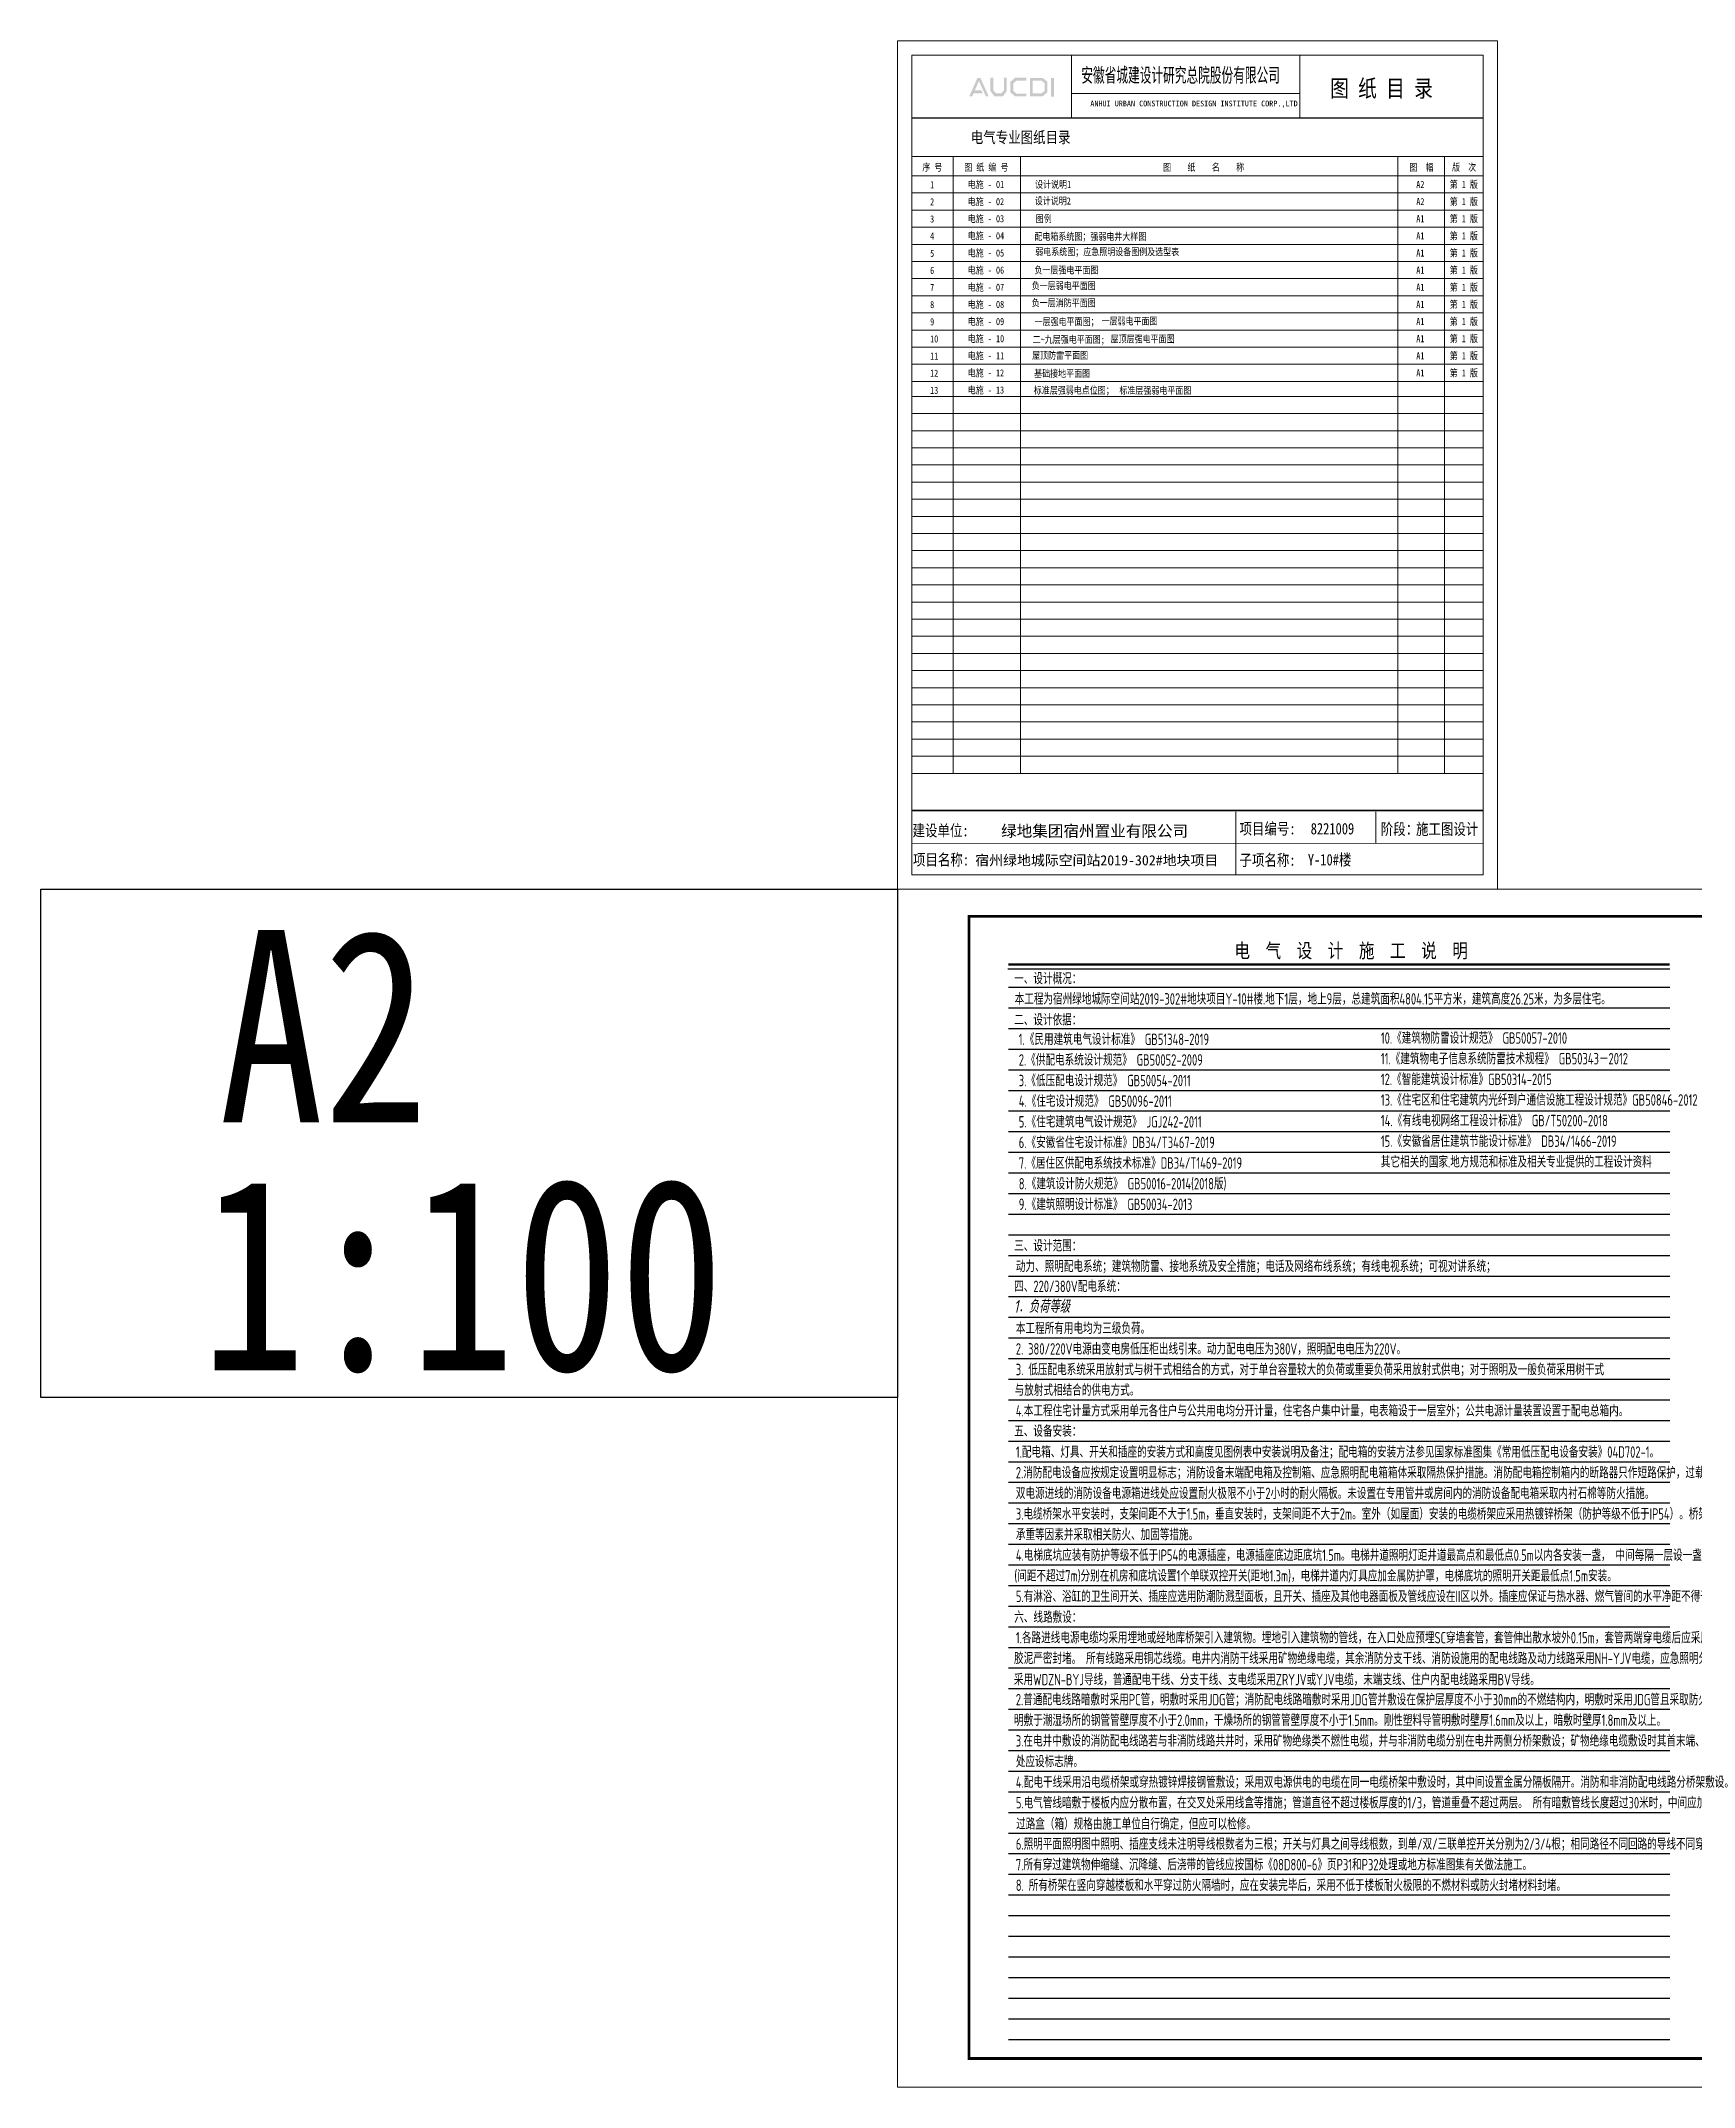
# Model space of a CAD drawing. Extents: x 3443499 to 7125205, y -1700016 to -264854.
# Drawn here: x 3477808 to 3535694, y -759270 to -687616 of the extents above; entities that cross this region are included whole.
import ezdxf
from ezdxf.enums import TextEntityAlignment as Align

# ---------------------------------------------------------------- set-up
doc = ezdxf.new("R2010")
doc.units = 0
doc.header["$LTSCALE"] = 1000
doc.header["$MEASUREMENT"] = 0
for name, color, linetype in [('DIM-照明', 7, 'CONTINUOUS'), ('TEL_TEXT', 7, 'CONTINUOUS'), ('text', 7, 'CONTINUOUS'), ('图签文字', 4, 'CONTINUOUS')]:
    doc.layers.add(name, color=color, linetype=linetype)
doc.layers.add('图框', color=147, linetype='CONTINUOUS', lineweight=20)
doc.layers.add('图签', color=147, linetype='CONTINUOUS', lineweight=18)
doc.styles.add('FFDI-TEXT', font='gbeitc.shx', dxfattribs={"width": 0.8, "height": 4.5, "bigfont": 'hztxt.shx'})
doc.styles.add('ICDA-STYLE2', font='simhei.ttf', dxfattribs={"width": 0.8})
doc.styles.add('TSSD_Dimension', font='Tssdeng.shx', dxfattribs={"width": 0.7, "bigfont": 'tssdchn.shx'})
doc.styles.add('宋体', font='', dxfattribs={"height": 4})
doc.styles.add('建筑图签-1', font='simhei.ttf', dxfattribs={"width": 0.7})
doc.styles.add('黑体', font='simhei.ttf')
doc.styles.get('宋体').set_extended_font_data('SimSun')

msp = doc.modelspace()

# ---------------------------------------------------------------- hatches: boundary and pattern name
at = {"layer": '图签文字'}
h = msp.add_hatch(color=4, dxfattribs=at)
h.paths.add_polyline_path([(3513177.7, -688910.8), (3513284.5, -688910.8), (3513284.5, -689565.5), (3513177.7, -689565.5)])
h.paths.add_polyline_path([(3512537.9, -689010), (3512537.9, -689457), (3512844.4, -689457), (3512949.9, -689366.4), (3512949.9, -689095.5), (3512847.6, -689010)], flags=16)
h.paths.add_polyline_path([(3512437.6, -688909.6), (3512437.6, -689557.4), (3512881.6, -689557.4), (3513050.3, -689412.5), (3513050.3, -689048.6), (3512884, -688909.6)])
h.paths.add_polyline_path([(3512316.1, -688906.5), (3512316.1, -689004.5), (3511970.1, -689004.5), (3511857.2, -689098.8), (3511857.2, -689370.6), (3511970.1, -689457.5), (3512318, -689457.5), (3512318, -689561.1), (3511923.8, -689561.1), (3511751.7, -689413.1), (3511751.7, -689048.9), (3511920.1, -688906.5)])
h.paths.add_polyline_path([(3511055.6, -688908), (3511158.1, -688908), (3511158.1, -689342), (3511255.1, -689453.8), (3511434, -689453.8), (3511531, -689342), (3511531, -688908), (3511627.9, -688908), (3511627.9, -689373.7), (3511488.1, -689558.1), (3511201, -689558.1), (3511055.6, -689371.8)])
h.paths.add_polyline_path([(3510603.6, -688909.1), (3510703, -688909.1), (3510993.7, -689558.8), (3510895.3, -689558.8), (3510656.1, -689019.8), (3510507.3, -689349.8), (3510738.1, -689349.8), (3510789.6, -689447.7), (3510465.7, -689447.7), (3510415.9, -689560.6), (3510311.3, -689560.6)])

# ---------------------------------------------------------------- linework, layer by layer
at = {"layer": 'TEL_TEXT', "color": 0}
for p, q in [((3511670, -720114.9), (3534840.5, -720114.9)), ((3511688.3, -720753.3), (3534840.5, -720753.3)), ((3511688.3, -720753.3), (3534840.5, -720753.3)), ((3511688.3, -721475.7), (3534840.5, -721475.7)), ((3511688.3, -722198.2), (3534840.5, -722198.2)), ((3511688.3, -722920.6), (3534840.5, -722920.6)), ((3511688.3, -723643.1), (3534840.5, -723643.1)), ((3511688.3, -724365.5), (3534840.5, -724365.5)), ((3511688.3, -725088), (3534840.5, -725088)), ((3511688.3, -725810.5), (3534840.5, -725810.5)), ((3511688.3, -726532.9), (3534840.5, -726532.9)), ((3511688.3, -727255.4), (3534840.5, -727255.4)), ((3511688.3, -727977.8), (3534840.5, -727977.8)), ((3511688.3, -728700.3), (3534840.5, -728700.3)), ((3511688.3, -729422.7), (3534840.5, -729422.7)), ((3511688.3, -730145.2), (3534840.5, -730145.2)), ((3511688.3, -730867.6), (3534840.5, -730867.6)), ((3511688.3, -731590.1), (3534840.5, -731590.1)), ((3511688.3, -732312.5), (3534840.5, -732312.5)), ((3511688.3, -733035), (3534840.5, -733035)), ((3511688.3, -733757.5), (3534840.5, -733757.5)), ((3511688.3, -734479.9), (3534840.5, -734479.9)), ((3511688.3, -735202.4), (3534840.5, -735202.4)), ((3511688.3, -735924.8), (3534840.5, -735924.8)), ((3511688.3, -736647.3), (3534840.5, -736647.3)), ((3511688.3, -737369.7), (3534840.5, -737369.7)), ((3511688.3, -738092.2), (3534840.5, -738092.2)), ((3511688.3, -738814.6), (3534840.5, -738814.6)), ((3511688.3, -739537.1), (3534840.5, -739537.1)), ((3511688.3, -740259.5), (3534840.5, -740259.5)), ((3511688.3, -740982), (3534840.5, -740982)), ((3511688.3, -741704.5), (3534840.5, -741704.5)), ((3511688.3, -742426.9), (3534840.5, -742426.9)), ((3511688.3, -743149.4), (3534840.5, -743149.4)), ((3511688.3, -743871.8), (3534840.5, -743871.8)), ((3511688.3, -744594.3), (3534840.5, -744594.3)), ((3511688.3, -745316.7), (3534840.5, -745316.7)), ((3511688.3, -746039.2), (3534840.5, -746039.2)), ((3511688.3, -746761.6), (3534840.5, -746761.6)), ((3511688.3, -747484.1), (3534840.5, -747484.1)), ((3511688.3, -748206.6), (3534840.5, -748206.6)), ((3511688.3, -748929), (3534840.5, -748929)), ((3511688.3, -749651.5), (3534840.5, -749651.5)), ((3511688.3, -750373.9), (3534840.5, -750373.9)), ((3511688.3, -751096.4), (3534840.5, -751096.4)), ((3511688.3, -751818.8), (3534840.5, -751818.8)), ((3511688.3, -752541.3), (3534840.5, -752541.3)), ((3511688.3, -753263.7), (3534840.5, -753263.7)), ((3511688.3, -753986.2), (3534840.5, -753986.2)), ((3511688.3, -754708.6), (3534840.5, -754708.6)), ((3511688.3, -755431.1), (3534840.5, -755431.1)), ((3511688.3, -756153.6), (3534840.5, -756153.6)), ((3511688.3, -756876), (3534840.5, -756876)), ((3511688.3, -757598.5), (3534840.5, -757598.5))]:
    msp.add_line(p, q, dxfattribs=at)
at = {"layer": 'TEL_TEXT', "color": 0, "const_width": 85}
msp.add_lwpolyline([(3534840.5, -719961.7), (3511684, -719961.7)], dxfattribs=at)
at = {"layer": 'text', "color": 2}
msp.add_lwpolyline([(3507806.7, -735124.4), (3477808.5, -735124.4), (3477808.5, -717316), (3507806.7, -717316)], close=True, dxfattribs=at)
at = {"layer": '图框'}
for p, q in [((3528306.7, -688116), (3508306.7, -688116)), ((3508306.7, -688116), (3508306.7, -716816)), ((3513899.9, -690316), (3513899.9, -688116)), ((3521890.7, -690316), (3521890.7, -688116)), ((3528306.7, -716816), (3528306.7, -688116)), ((3521869.6, -689454), (3513899.9, -689454)), ((3508306.7, -691666), (3508306.6, -715666)), ((3508306.7, -691666), (3528306.7, -691666)), ((3508306.7, -691666), (3508306.7, -711466)), ((3509750.8, -691666), (3509750.8, -713266)), ((3512108, -691666), (3512108, -713266)), ((3525318.2, -691666), (3525318.2, -713266)), ((3526952.5, -691666), (3526952.5, -713266)), ((3508306.7, -692341), (3528306.7, -692341.1)), ((3508306.7, -692341), (3528306.7, -692341.1)), ((3528306.7, -692341.1), (3508306.7, -692341)), ((3528306.7, -692341.1), (3508306.7, -692341)), ((3528306.7, -692941.1), (3508306.7, -692941)), ((3528306.7, -693541.1), (3508306.7, -693541)), ((3508306.7, -693541), (3528306.7, -693541.1)), ((3508306.7, -693541), (3528306.7, -693541.1)), ((3528306.7, -693541.1), (3508306.7, -693541)), ((3508306.7, -694141), (3528306.7, -694141.1)), ((3508306.7, -694141), (3528306.7, -694141.1)), ((3528306.7, -694141.1), (3508306.7, -694141)), ((3528306.7, -694141.1), (3508306.7, -694141)), ((3508306.7, -694741), (3528306.7, -694741.1)), ((3508306.7, -694741), (3528306.7, -694741.1)), ((3528306.7, -694741.1), (3508306.7, -694741)), ((3528306.7, -694741.1), (3508306.7, -694741)), ((3508306.7, -695341), (3528306.7, -695341.1)), ((3508306.7, -695341), (3528306.7, -695341.1)), ((3528306.7, -695341.1), (3508306.7, -695341)), ((3528306.7, -695341.1), (3508306.7, -695341)), ((3528306.7, -695341.1), (3508306.7, -695341)), ((3528306.7, -695341.1), (3508306.7, -695341)), ((3528306.7, -695941.1), (3508306.7, -695941)), ((3508306.7, -695941), (3528306.7, -695941.1)), ((3508306.7, -695941), (3528306.7, -695941.1)), ((3528306.7, -695941.1), (3508306.7, -695941)), ((3508306.7, -696541), (3528306.7, -696541.1)), ((3508306.7, -696541), (3528306.7, -696541.1)), ((3528306.7, -696541.1), (3508306.7, -696541)), ((3528306.7, -696541.1), (3508306.7, -696541)), ((3508306.7, -697141), (3528306.7, -697141.1)), ((3508306.7, -697141), (3528306.7, -697141.1)), ((3528306.7, -697141.1), (3508306.7, -697141)), ((3528306.7, -697141.1), (3508306.7, -697141)), ((3508306.7, -697741), (3528306.7, -697741.1)), ((3508306.7, -697741), (3528306.7, -697741.1)), ((3528306.7, -697741.1), (3508306.7, -697741)), ((3528306.7, -697741.1), (3508306.7, -697741)), ((3528306.7, -697741.1), (3508306.7, -697741)), ((3528306.7, -697741.1), (3508306.7, -697741)), ((3528306.7, -698341.1), (3508306.7, -698341)), ((3508306.7, -698341), (3528306.7, -698341.1)), ((3508306.7, -698341), (3528306.7, -698341.1)), ((3528306.7, -698341.1), (3508306.7, -698341)), ((3508306.7, -698941), (3528306.7, -698941.1)), ((3508306.7, -698941), (3528306.7, -698941.1)), ((3528306.7, -698941.1), (3508306.7, -698941)), ((3528306.7, -698941.1), (3508306.7, -698941)), ((3508306.7, -699541), (3528306.7, -699541.1)), ((3508306.7, -699541), (3528306.7, -699541.1)), ((3528306.7, -699541.1), (3508306.7, -699541)), ((3528306.7, -699541.1), (3508306.7, -699541)), ((3508306.7, -700066), (3528306.7, -700066)), ((3508306.7, -700066), (3528306.7, -700066)), ((3528306.7, -700066), (3508306.7, -700066)), ((3528306.7, -700066), (3508306.7, -700066)), ((3508306.7, -700666), (3528306.7, -700666)), ((3508306.7, -700666), (3528306.7, -700666)), ((3528306.7, -700666), (3508306.7, -700666)), ((3528306.7, -700666), (3508306.7, -700666)), ((3508306.7, -701266), (3528306.7, -701266)), ((3508306.7, -701266), (3528306.7, -701266)), ((3528306.7, -701266), (3508306.7, -701266)), ((3528306.7, -701266), (3508306.7, -701266)), ((3528306.7, -701266), (3508306.7, -701266)), ((3528306.7, -701266), (3508306.7, -701266)), ((3528306.7, -701866), (3508306.7, -701866)), ((3508306.7, -701866), (3528306.7, -701866)), ((3508306.7, -701866), (3528306.7, -701866)), ((3528306.7, -701866), (3508306.7, -701866)), ((3508306.7, -702466), (3528306.7, -702466)), ((3508306.7, -702466), (3528306.7, -702466)), ((3528306.7, -702466), (3508306.7, -702466)), ((3528306.7, -702466), (3508306.7, -702466)), ((3508306.7, -703066), (3528306.7, -703066)), ((3508306.7, -703066), (3528306.7, -703066)), ((3528306.7, -703066), (3508306.7, -703066)), ((3528306.7, -703066), (3508306.7, -703066)), ((3508306.7, -703666), (3528306.7, -703666)), ((3508306.7, -703666), (3528306.7, -703666)), ((3528306.7, -703666), (3508306.7, -703666)), ((3528306.7, -703666), (3508306.7, -703666)), ((3528306.7, -703666), (3508306.7, -703666)), ((3528306.7, -703666), (3508306.7, -703666)), ((3508306.7, -704266), (3528306.7, -704266)), ((3508306.7, -704266), (3528306.7, -704266)), ((3528306.7, -704266), (3508306.7, -704266)), ((3528306.7, -704266), (3508306.7, -704266)), ((3528306.7, -704266), (3508306.7, -704266)), ((3508306.7, -704266), (3528306.7, -704266)), ((3508306.7, -704266), (3528306.7, -704266)), ((3528306.7, -704266), (3508306.7, -704266)), ((3508306.7, -704866), (3528306.7, -704866)), ((3508306.7, -704866), (3528306.7, -704866)), ((3528306.7, -704866), (3508306.7, -704866)), ((3528306.7, -704866), (3508306.7, -704866)), ((3508306.7, -705466), (3528306.7, -705466)), ((3508306.7, -705466), (3528306.7, -705466)), ((3528306.7, -705466), (3508306.7, -705466)), ((3528306.7, -705466), (3508306.7, -705466)), ((3528306.7, -705466), (3508306.7, -705466)), ((3528306.7, -705466), (3508306.7, -705466)), ((3528306.7, -706066), (3508306.7, -706066)), ((3508306.7, -706066), (3528306.7, -706066)), ((3508306.7, -706066), (3528306.7, -706066)), ((3528306.7, -706066), (3508306.7, -706066)), ((3508306.7, -706666), (3528306.7, -706666)), ((3508306.7, -706666), (3528306.7, -706666)), ((3528306.7, -706666), (3508306.7, -706666)), ((3528306.7, -706666), (3508306.7, -706666)), ((3508306.7, -707266), (3528306.7, -707266)), ((3508306.7, -707266), (3528306.7, -707266)), ((3528306.7, -707266), (3508306.7, -707266)), ((3528306.7, -707266), (3508306.7, -707266)), ((3508306.7, -707866), (3528306.7, -707866)), ((3508306.7, -707866), (3528306.7, -707866)), ((3528306.7, -707866), (3508306.7, -707866)), ((3528306.7, -707866), (3508306.7, -707866)), ((3528306.7, -707866), (3508306.7, -707866)), ((3528306.7, -707866), (3508306.7, -707866)), ((3528306.7, -708466), (3508306.7, -708466)), ((3508306.7, -708466), (3528306.7, -708466)), ((3508306.7, -708466), (3528306.7, -708466)), ((3528306.7, -708466), (3508306.7, -708466)), ((3508306.7, -709066), (3528306.7, -709066)), ((3508306.7, -709066), (3528306.7, -709066)), ((3528306.7, -709066), (3508306.7, -709066)), ((3528306.7, -709066), (3508306.7, -709066)), ((3508306.7, -709666), (3528306.7, -709666)), ((3508306.7, -709666), (3528306.7, -709666)), ((3528306.7, -709666), (3508306.7, -709666)), ((3528306.7, -709666), (3508306.7, -709666)), ((3508306.7, -710266), (3528306.7, -710266)), ((3508306.7, -710266), (3528306.7, -710266)), ((3528306.7, -710266), (3508306.7, -710266)), ((3528306.7, -710266), (3508306.7, -710266)), ((3528306.7, -710266), (3508306.7, -710266)), ((3528306.7, -710266), (3508306.7, -710266)), ((3528306.7, -710866), (3508306.7, -710866)), ((3508306.7, -710866), (3528306.7, -710866)), ((3508306.7, -710866), (3528306.7, -710866)), ((3528306.7, -710866), (3508306.7, -710866)), ((3508306.7, -711466), (3528306.7, -711466)), ((3508306.7, -711466), (3528306.7, -711466)), ((3528306.7, -711466), (3508306.7, -711466)), ((3528306.7, -711466), (3508306.7, -711466)), ((3508306.7, -712066), (3528306.7, -712066)), ((3508306.7, -712066), (3528306.7, -712066)), ((3528306.7, -712066), (3508306.7, -712066)), ((3528306.7, -712066), (3508306.7, -712066)), ((3528306.7, -712066), (3508306.7, -712066)), ((3528306.7, -712066), (3508306.7, -712066)), ((3528306.7, -712666), (3508306.7, -712666)), ((3508306.7, -712666), (3528306.7, -712666)), ((3508306.7, -712666), (3528306.7, -712666)), ((3528306.7, -712666), (3508306.7, -712666)), ((3528306.7, -713266), (3508306.7, -713266)), ((3519649.5, -714616), (3519649.5, -716816)), ((3524551.4, -714616), (3524551.4, -715715.9)), ((3508306.7, -715717.1), (3528306.7, -715715.6)), ((3508306.7, -716816), (3528306.7, -716816))]:
    msp.add_line(p, q, dxfattribs=at)
for points in [[(3528806.7, -687616), (3528806.7, -717316), (3507806.7, -717316), (3507806.7, -687616)], [(3528806.7, -687616), (3528806.7, -717316), (3507806.7, -717316), (3507806.7, -687616)], [(3508306.7, -716816), (3528306.7, -716816), (3528306.7, -688116), (3508306.7, -688116)], [(3507806.7, -717316), (3567206.5, -717316), (3567206.5, -759270.3), (3507806.7, -759270.3)]]:
    msp.add_lwpolyline(points, close=True, dxfattribs=at)
at = {"layer": '图框', "const_width": 56.2}
for points in [[(3508306.7, -690316), (3528306.7, -690316)], [(3508306.7, -714565.8), (3528306.7, -714565.8)]]:
    msp.add_lwpolyline(points, dxfattribs=at)
at = {"layer": '图框', "const_width": 100}
msp.add_lwpolyline([(3510306.7, -758270.3), (3566206.7, -758270.3), (3566206.7, -718270.3), (3510306.7, -718270.3)], close=True, dxfattribs=at)

# ---------------------------------------------------------------- texts
at = {"layer": 'DIM-照明', "color": 7, "linetype": 'Continuous', "style": 'FFDI-TEXT', "width": 0.8}
msp.add_text('1．负荷等级', height=450, dxfattribs=at).set_placement((3511878.9, -732157.4, 0))
at = {"layer": 'TEL_TEXT', "color": 4, "style": 'ICDA-STYLE2', "width": 0.8}
msp.add_text('电  气  设  计  施  工  说  明', height=500, dxfattribs=at).set_placement((3523685.4, -719723.7), align=Align.CENTER)
at = {"layer": 'TEL_TEXT', "style": 'TSSD_Dimension', "width": 0.7}
for s, p in [('一、设计概况：', (3511888.2, -720649.9)), ('二、设计依据：', (3511888.2, -722094.8)), ('三、设计范围：', (3511888.2, -730007.6)), ('动力、照明配电系统；建筑物防雷、接地系统及安全措施；电话及网络布线系统；有线电视系统；可视对讲系统；', (3511945.8, -730729.7)), ('四、220/380V配电系统：', (3511888.2, -731429.3)), ('2. 380/220V电源由变电房低压柜出线引来。动力配电电压为380V，照明配电电压为220V。', (3511945.8, -733619.5)), ('3. 低压配电系统采用放射式与树干式相结合的方式，对于单台容量较大的负荷或重要负荷采用放射式供电；对于照明及一般负荷采用树干式', (3511945.8, -734342)), ('与放射式相结合的供电方式。', (3511904.2, -735064.4)), ('4.本工程住宅计量方式采用单元各住户与公共用电均分开计量，住宅各户集中计量，电表箱设于一层室外；公共电源计量装置设置于配电总箱内。', (3511945.8, -735786.9)), ('五、设备安装：', (3511888.2, -736497.8)), ('1.配电箱、灯具、开关和插座的安装方式和高度见图例表中安装说明及备注；配电箱的安装方法参见国家标准图集《常用低压配电设备安装》04D702-1。 ', (3511945.8, -737231.8)), ('2.消防配电设备应按规定设置明显标志；消防设备末端配电箱及控制箱、应急照明配电箱箱体采取隔热保护措施。消防配电箱控制箱内的断路器只作短路保护，过载保护仅用于报警。', (3511945.8, -737954.3)), ('双电源进线的消防设备电源箱进线处应设置耐火极限不小于2小时的耐火隔板。未设置在专用管井或房间内的消防设备配电箱采取内衬石棉等防火措施。', (3511945.8, -738676.7)), ('3.电缆桥架水平安装时，支架间距不大于1.5m，垂直安装时，支架间距不大于2m。室外（如屋面）安装的电缆桥架应采用热镀锌桥架（防护等级不低于IP54）。桥架应充分考虑', (3511945.8, -739399.2)), ('承重等因素并采取相关防火、加固等措施。', (3511945.8, -740121.6)), ('4.电梯底坑应装有防护等级不低于IP54的电源插座，电源插座底边距底坑1.5m。电梯井道照明灯距井道最高点和最低点0.5m以内各安装一盏， 中间每隔一层设一盏壁装裸灯头', (3511945.8, -740844.1)), ('(间距不超过7m)分别在机房和底坑设置1个单联双控开关(距地1.3m)，电梯井道内灯具应加金属防护罩，电梯底坑的照明开关距最低点1.5m安装。', (3511893.9, -741566.5)), ('5.有淋浴、浴缸的卫生间开关、插座应选用防潮防溅型面板，且开关、插座及其他电器面板及管线应设在II区以外。插座应保证与热水器、燃气管间的水平净距不得于150mm。', (3511945.8, -742289)), ('六、线路敷设：', (3511888.2, -743014.2)), ('1.各路进线电源电缆均采用埋地或经地库桥架引入建筑物。埋地引入建筑物的管线，在入口处应预埋SC穿墙套管，套管伸出散水坡外0.15m，套管两端穿电缆后应采用防火、防水', (3511945.8, -743733.9)), ('胶泥严密封堵。 所有线路采用铜芯线缆。电井内消防干线采用矿物绝缘电缆，其余消防分支干线、消防设施用的配电线路及动力线路采用NH-YJV电缆，应急照明分支线路', (3511882.2, -744456.3)), ('采用WDZN-BYJ导线，普通配电干线、分支干线、支电缆采用ZRYJV或YJV电缆，末端支线、住户内配电线路采用BV导线。', (3511878.1, -745199.1)), ('2.普通配电线路暗敷时采用PC管，明敷时采用JDG管；消防配电线路暗敷时采用JDG管并敷设在保护层厚度不小于30mm的不燃结构内，明敷时采用JDG管且采取防火保护措施。', (3511945.8, -745901.3)), ('明敷于潮湿场所的钢管管壁厚度不小于2.0mm，干燥场所的钢管管壁厚度不小于1.5mm。刚性塑料导管明敷时壁厚1.6mm及以上，暗敷时壁厚1.8mm及以上。', (3511882.2, -746623.7)), ('3.在电井中敷设的消防配电线路若与非消防线路共井时，采用矿物绝缘类不燃性电缆，并与非消防电缆分别在电井两侧分桥架敷设；矿物绝缘电缆敷设时其首末端、分支处及中间接头', (3511945.8, -747346.2)), ('处应设标志牌。 ', (3511945.8, -748068.6)), ('4.配电干线采用沿电缆桥架或穿热镀锌焊接钢管敷设；采用双电源供电的电缆在同一电缆桥架中敷设时，其中间设置金属分隔板隔开。消防和非消防配电线路分桥架敷设。', (3511945.8, -748791.1)), ('5.电气管线暗敷于楼板内应分散布置，在交叉处采用线盒等措施；管道直径不超过楼板厚度的1/3，管道重叠不超过两层。 所有暗敷管线长度超过30米时，中间应加过路盒（箱），', (3511945.8, -749513.5)), ('过路盒（箱）规格由施工单位自行确定，但应可以检修。', (3511953.4, -750255.1)), ('6.照明平面照明图中照明、插座支线未注明导线根数者为三根；开关与灯具之间导线根数，到单/双/三联单控开关分别为2/3/4根；相同路径不同回路的导线不同穿一根管。', (3511945.8, -750958.4)), ('7.所有穿过建筑物伸缩缝、沉降缝、后浇带的管线应按国标《08D800-6》页P31和P32处理或地方标准图集有关做法施工。', (3511945.8, -751680.9)), ('8. 所有桥架在竖向穿越楼板和水平穿过防火隔墙时，应在安装完毕后，采用不低于楼板耐火极限的不燃材料或防火封堵材料封堵。', (3511945.8, -752403.4))]:
    msp.add_text(s, height=400, dxfattribs=at).set_placement(p)
at = {"layer": 'TEL_TEXT', "color": 1, "style": 'TSSD_Dimension', "width": 0.7}
for s, p in [('本工程为宿州绿地城际空间站2019-302#地块项目Y-10#楼.地下1层，地上9层，总建筑面积4804.15平方米，建筑高度26.25米，为多层住宅。', (3511902.6, -721363.2)), ('本工程所有用电均为三级负荷。', (3511945.8, -732897.1))]:
    msp.add_text(s, height=400, dxfattribs=at).set_placement(p)
at = {"layer": 'TEL_TEXT', "color": 7, "style": 'TSSD_Dimension', "width": 0.7}
for s, p in [('1.《民用建筑电气设计标准》 GB51348-2019', (3512047.6, -722777.7)), ('10.《建筑物防雷设计规范》 GB50057-2010', (3524725.9, -722734.3)), ('2.《供配电系统设计规范》 GB50052-2009', (3512047.6, -723500.1)), ('11.《建筑物电子信息系统防雷技术规程》 GB50343－2012', (3524725.9, -723456.8)), ('3.《低压配电设计规范》 GB50054-2011', (3512047.6, -724222.6)), ('12.《智能建筑设计标准》GB50314-2015 ', (3524725.9, -724179.3)), ('4.《住宅设计规范》 GB50096-2011', (3512047.6, -724945.1)), ('13.《住宅区和住宅建筑内光纤到户通信设施工程设计规范》GB50846-2012', (3524725.9, -724901.7)), ('5.《住宅建筑电气设计规范》 JGJ242-2011  ', (3512047.6, -725667.5)), ('14.《有线电视网络工程设计标准》 GB/T50200-2018', (3524725.9, -725624.2)), ('6.《安徽省住宅设计标准》DB34/T3467-2019', (3512047.6, -726390)), ('15.《安徽省居住建筑节能设计标准》 DB34/1466-2019', (3524725.9, -726346.6)), ('7.《居住区供配电系统技术标准》DB34/T1469-2019', (3512047.6, -727112.4)), ('其它相关的国家.地方规范和标准及相关专业提供的工程设计资料', (3524725.9, -727069.1)), ('8.《建筑设计防火规范》 GB50016-2014(2018版)', (3512047.6, -727834.9)), ('9.《建筑照明设计标准》 GB50034-2013', (3512047.6, -728557.3))]:
    msp.add_text(s, height=400, dxfattribs=at).set_placement(p)
at = {"layer": 'text', "color": 2, "style": '黑体', "width": 0.8}
for s, p in [('A2', (3484042.3, -725484.8)), ('1:100', (3483412, -734167.7))]:
    msp.add_text(s, height=6729.45, dxfattribs=at).set_placement(p)
at = {"layer": '图签', "color": 6, "style": '宋体'}
for s, height, p in [('绿地集团宿州置业有限公司', 400, (3511429.6, -715482.2)), ('宿州绿地城际空间站2019-302#地块项目', 356.677, (3510525.1, -716487))]:
    msp.add_text(s, height=height, dxfattribs=at).set_placement(p)
at = {"layer": '图签文字', "color": 7, "style": '建筑图签-1'}
for s, height, width, p in [('安徽省城建设计研究总院股份有限公司', 500, 0.6, (3514237.2, -689061.6)), ('图 纸 目 录', 600, 0.8, (3522949.6, -689575.6)), ('序 号', 250, 0.8, (3508669, -692164.9)), ('图 纸 编 号', 250, 0.8, (3510136.8, -692164.9)), ('图    纸    名    称', 250, 0.8, (3517103.7, -692164.9)), ('图  幅', 250, 0.8, (3525722.4, -692164.9)), ('版  次', 250, 0.8, (3527218.8, -692164.9)), ('1', 250, 0.8, (3508943.3, -692775.4)), ('电施 - 01', 250, 0.8, (3510261.3, -692766.7)), ('设计说明1', 250, 0.8, (3512618.5, -692766.7)), ('A2', 250, 0.8, (3525966.6, -692766.7)), ('第 1 版', 250, 0.8, (3527136, -692766.7)), ('2', 250, 0.8, (3508943.3, -693375.4)), ('电施 - 02', 250, 0.8, (3510261.3, -693366.7)), ('设计说明2', 250, 0.8, (3512610.2, -693344.7)), ('A2', 250, 0.8, (3525966.6, -693366.7)), ('第 1 版', 250, 0.8, (3527136, -693366.7)), ('3', 250, 0.8, (3508943.3, -693975.4)), ('电施 - 03', 250, 0.8, (3510261.3, -693966.7)), ('电施 - 04', 250, 0.8, (3510261.3, -694566.7)), ('配电箱系统图；强弱电井大样图', 250, 0.8, (3512594.5, -694590.4)), ('图例', 250, 0.8, (3512641.4, -693966.3)), ('A1', 250, 0.8, (3525966.6, -693966.7)), ('A1', 250, 0.8, (3525966.6, -694566.7)), ('第 1 版', 250, 0.8, (3527136, -693966.7)), ('第 1 版', 250, 0.8, (3527136, -694566.7)), ('4', 250, 0.8, (3508943.3, -694575.4)), ('5', 250, 0.8, (3508943.3, -695175.4)), ('电施 - 05', 250, 0.8, (3510261.3, -695166.7)), ('弱电系统图；应急照明设备图例及选型表', 250, 0.8, (3512624.3, -695125.5)), ('A1', 250, 0.8, (3525966.6, -695166.7)), ('第 1 版', 250, 0.8, (3527136, -695166.7)), ('6', 250, 0.8, (3508943.3, -695775.4)), ('电施 - 06', 250, 0.8, (3510261.3, -695766.7)), ('负一层强电平面图', 250, 0.8, (3512595.5, -695764.1)), ('A1', 250, 0.8, (3525966.6, -695766.7)), ('第 1 版', 250, 0.8, (3527136, -695766.7)), ('7', 250, 0.8, (3508943.3, -696375.4)), ('电施 - 07', 250, 0.8, (3510261.3, -696366.7)), ('负一层弱电平面图', 250, 0.8, (3512502.1, -696312)), ('A1', 250, 0.8, (3525966.6, -696366.7)), ('第 1 版', 250, 0.8, (3527136, -696366.7)), ('8', 250, 0.8, (3508943.3, -696975.4)), ('电施 - 08', 250, 0.8, (3510261.3, -696966.7)), ('负一层消防平面图', 250, 0.8, (3512502.1, -696912)), ('A1', 250, 0.8, (3525966.6, -696966.7)), ('第 1 版', 250, 0.8, (3527136, -696966.7)), ('9', 250, 0.8, (3508943.3, -697575.4)), ('电施 - 09', 250, 0.8, (3510261.3, -697566.7)), ('电施 - 10', 250, 0.8, (3510261.3, -698166.7)), ('二~九层强电平面图;', 250, 0.8, (3512535.4, -698195.3)), ('一层强电平面图；', 250, 0.8, (3512601.6, -697570.8)), ('一层弱电平面图', 250, 0.8, (3514945, -697551.1)), ('屋顶层强电平面图', 250, 0.8, (3515262.3, -698175.4)), ('A1', 250, 0.8, (3525966.6, -697566.7)), ('第 1 版', 250, 0.8, (3527136, -697566.7)), ('第 1 版', 250, 0.8, (3527136, -698166.7)), ('10', 250, 0.8, (3508943.3, -698175.4)), ('11', 250, 0.8, (3508943.3, -698775.4)), ('电施 - 11', 250, 0.8, (3510261.3, -698766.7)), ('屋顶防雷平面图', 250, 0.8, (3512515.6, -698750.3)), ('A1', 250, 0.8, (3525966.6, -698166.7)), ('A1', 250, 0.8, (3525966.6, -698766.7)), ('第 1 版', 250, 0.8, (3527136, -698766.7)), ('12', 250, 0.8, (3508943.3, -699375.4)), ('电施 - 12', 250, 0.8, (3510261.3, -699366.7)), ('基础接地平面图', 250, 0.8, (3512585, -699384.5)), ('A1', 250, 0.8, (3525966.6, -699366.7)), ('第 1 版', 250, 0.8, (3527136, -699366.7)), ('13', 250, 0.8, (3508943.3, -699975.4)), ('电施 - 13', 250, 0.8, (3510261.3, -699966.7)), ('标准层强弱电点位图；', 250, 0.8, (3512575.5, -699974.2)), ('标准层强弱电平面图', 250, 0.8, (3515569.8, -699980.4)), (' 建设单位: ', 400, 0.8, (3508110.4, -715467.1)), ('项目编号:', 400, 0.8, (3519776.9, -715402.1)), ('阶段：', 400, 0.8, (3524724.1, -715414.5)), ('项目名称:', 400, 0.8, (3508343.9, -716489.5)), ('子项名称:', 400, 0.8, (3519776.9, -716501.9))]:
    msp.add_text(s, height=height, dxfattribs=dict(at, width=width)).set_placement(p)
at = {"layer": '图签文字', "linetype": 'Continuous', "style": '建筑图签-1', "width": 0.91}
msp.add_text('ANHUI URBAN CONSTRUCTION DESIGN INSTITUTE CORP.,LTD.', height=200, dxfattribs=at).set_placement((3514553.3, -689908.1))
at = {"layer": '图签文字', "style": '建筑图签-1', "width": 0.8}
msp.add_text('电气专业图纸目录', height=400, dxfattribs=at).set_placement((3510368.7, -691190.5))
at = {"layer": '图签文字', "color": 6, "style": '建筑图签-1', "width": 0.8}
for s, p in [('8221009', (3522269.8, -715402.1)), ('施工图设计', (3525956.8, -715414.5)), ('Y-10#楼', (3522170, -716489.5))]:
    msp.add_text(s, height=400, dxfattribs=at).set_placement(p)

doc.saveas('drawing.dxf')
